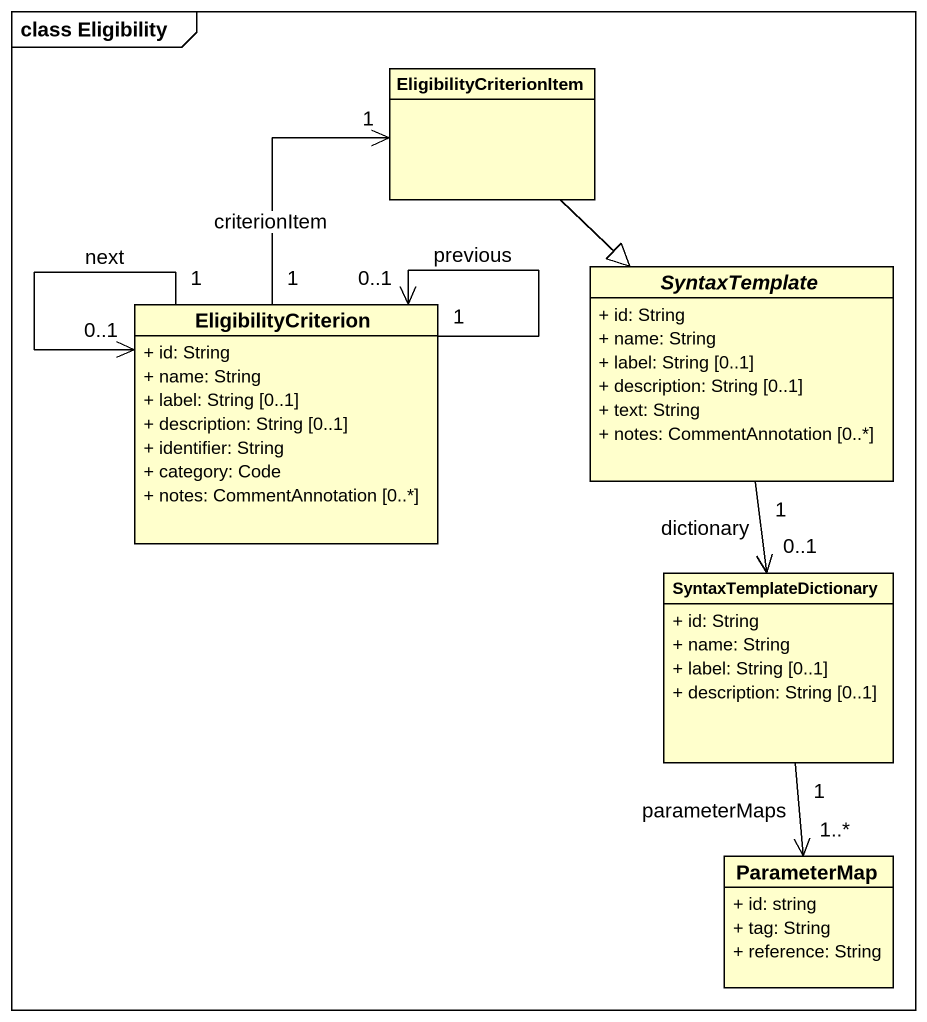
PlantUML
@startuml
mainframe class Eligibility
hide circle
hide empty members
skinparam classAttributeIconSize 0
class EligibilityCriterionItem
abstract class SyntaxTemplate {
  + id: String
  + name: String
  + label: String [0..1]
  + description: String [0..1]
  + text: String
  + notes: CommentAnnotation [0..*]
}
class EligibilityCriterion {
  + id: String
  + name: String
  + label: String [0..1]
  + description: String [0..1]
  + identifier: String
  + category: Code
  + notes: CommentAnnotation [0..*]
}
class SyntaxTemplateDictionary {
  + id: String
  + name: String
  + label: String [0..1]
  + description: String [0..1]
}
class ParameterMap {
  + id: string
  + tag: String
  + reference: String
}
EligibilityCriterionItem --|> SyntaxTemplate
SyntaxTemplate "1" --> "0..1" SyntaxTemplateDictionary : dictionary
EligibilityCriterion "1" -up-> "1" EligibilityCriterionItem : criterionItem
EligibilityCriterion "1" --> "0..1" EligibilityCriterion : next
EligibilityCriterion "1" --> "0..1" EligibilityCriterion : previous
SyntaxTemplateDictionary "1" --> "1..*" ParameterMap : parameterMaps
@enduml
